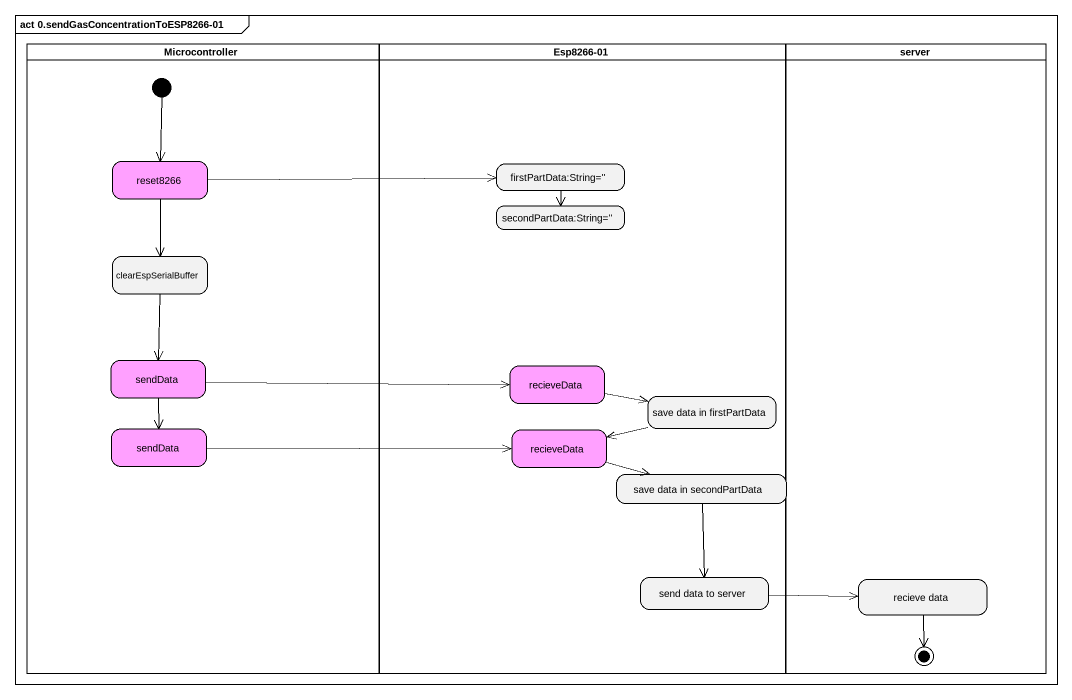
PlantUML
@startuml
mainframe act 0.sendGasConcentrationToESP8266-01
hide empty description
state Microcontroller <<partition>> {
  state reset8266 #FFA0FF
  state clearEspSerialBuffer
  state sendData #FFA0FF
  state "sendData" as sendData_2 #FFA0FF
  [*] --> reset8266
}
state "Esp8266-01" as Esp8266_01 <<partition>> {
  state "firstPartData:String=''" as firstPartData_String
  state "secondPartData:String=''" as secondPartData_String
  state recieveData #FFA0FF
  state "save data in firstPartData" as save_data_in_firstPartData
  state "recieveData" as recieveData_2 #FFA0FF
  state "save data in secondPartData" as save_data_in_secondPartData
  state "send data to server" as send_data_to_server
}
state server <<partition>> {
  state "recieve data" as recieve_data
  recieve_data --> [*]
}
reset8266 -right-> firstPartData_String
reset8266 --> clearEspSerialBuffer
firstPartData_String --> secondPartData_String
clearEspSerialBuffer --> sendData
sendData -right-> recieveData
sendData --> sendData_2
recieveData -right-> save_data_in_firstPartData
save_data_in_firstPartData -left-> recieveData_2
sendData_2 -right-> recieveData_2
recieveData_2 -right-> save_data_in_secondPartData
save_data_in_secondPartData --> send_data_to_server
send_data_to_server -right-> recieve_data
@enduml
